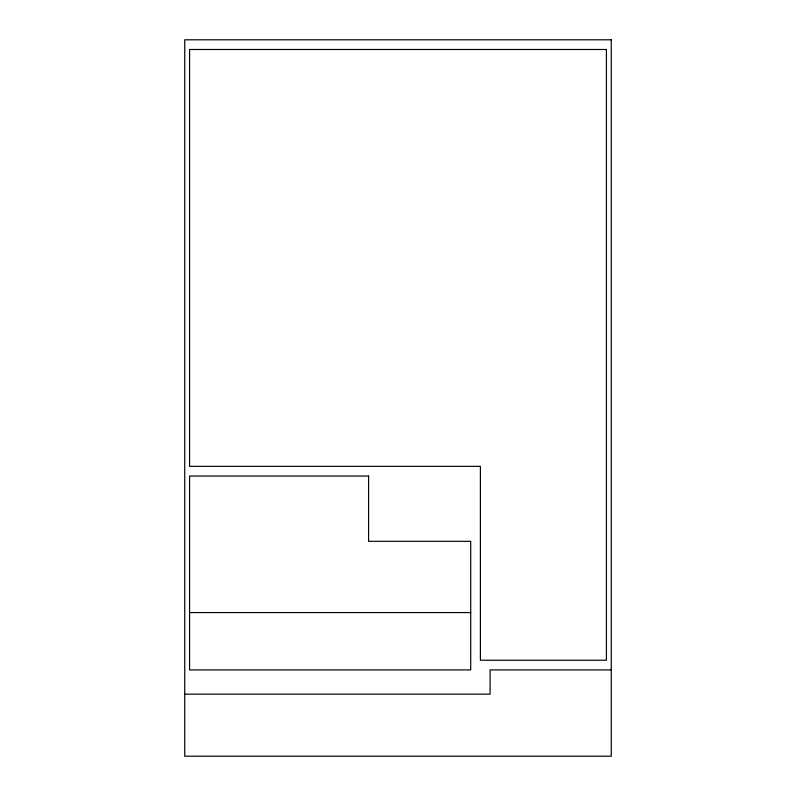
<?xml version="1.0" encoding="UTF-8"?>
<svg xmlns="http://www.w3.org/2000/svg" width="796" height="796" viewBox="0 0 796 796"><rect width="100%" height="100%" fill="white"/><g stroke="black" fill="none" stroke-linecap="round" stroke-linejoin="round"><path stroke-width="1.19" d="M189.577 612.572L470.705 612.572M611.268 669.924L490.097 669.924L490.097 694.162L184.732 694.162M611.268 39.8L184.732 39.8L184.732 756.2L611.268 756.2L611.268 39.8M606.423 49.491L189.577 49.491L189.577 466.347L480.396 466.347L480.396 660.232L606.423 660.232L606.423 49.491M368.588 476.038L189.577 476.038L189.577 669.924L470.705 669.924L470.705 541.32L368.588 541.32L368.588 476.038"/></g></svg>
